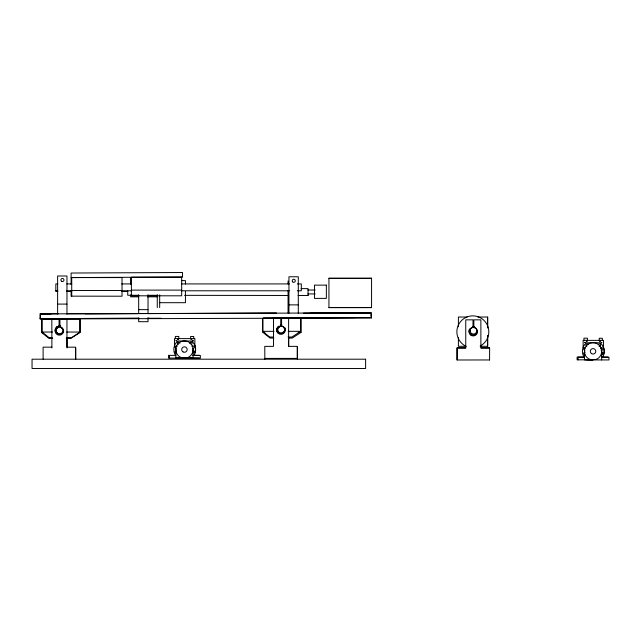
<?xml version="1.0" encoding="UTF-8"?>
<svg xmlns="http://www.w3.org/2000/svg" width="641" height="641" viewBox="0 0 641 641"><rect width="100%" height="100%" fill="white"/><g stroke="black" fill="none" stroke-linecap="round" stroke-linejoin="round"><path stroke-width="0.96" d="M174.528 345.563L174.552 338.608L194.88 338.608L194.832 345.563M583.126 347.326L583.15 340.379L603.477 340.379L603.477 347.326M470.117 329.746L470.117 331.493M476.752 331.493L476.752 329.746M193.83 355.515C196.827 350.98 195.914 344.281 191.499 341.004L177.845 341.004C173.887 344.065 172.701 349.906 174.905 354.369M602.428 357.277C605.425 352.75 604.511 346.044 600.096 342.775L586.443 342.775C581.972 346.188 581.026 353.295 584.568 357.71M598.349 344.489L598.542 344.233A1.242 1.242 0 0 1 600.305 344.233A1.242 1.242 0 0 1 600.305 345.988L600.048 346.188A1.242 1.242 0 0 1 599.103 346.308M52.073 337.735L49.173 337.735L42.05 332.038L42.05 319.106L80.173 319.106L80.173 332.038L71.383 337.735L66.56 337.735M273.547 337.038L269.685 337.038L262.562 331.333L262.562 318.401L300.685 318.401L300.685 331.333L291.895 337.038L288.033 337.038M301.054 319.434L301.054 332.367L292.264 338.063L288.402 338.063M40.175 313.898L371.235 312.856L371.419 317.952L40.191 318.986L40.175 313.898L51.184 313.866M40.191 318.986L40.399 313.802L58.411 313.753M310.46 313.129L371.235 312.856M584.929 352.238L584.6 352.278A1.242 1.242 0 0 0 584.929 354.721M184.287 358.047L183.614 358.047M71.103 277.569L182.525 277.048L182.525 272.513L71.103 273.034L71.103 284.484M85.221 313.77L138.28 313.617M147.286 313.593L276.423 313.225M40.191 318.601L139.257 318.289L69.196 318.521M147.262 318.265L149.265 318.257M263.347 317.896L354.409 317.615M148.199 318.289L161.203 318.257M273.218 317.936L370.234 317.664M175.826 358.079L199.407 358.023M592.885 359.809L577.124 359.841L577.124 357.101L584.424 357.101M66.416 313.737L276.487 313.201M303.497 313.129L370.522 312.96M328.937 278.37L371.564 278.37M181.467 280.63L185.433 280.63L185.433 284.067M57.834 283.923L55.839 283.923L55.831 291.439L57.826 291.439M66.808 283.923L71.8 283.923M121.694 283.923L131.669 283.923M181.563 283.923L289.331 283.923M297.32 283.923L301.31 283.923L301.31 290.79L297.32 290.79M307.864 290.02L315.212 290.02M131.389 290.109L181.683 290.109M71.728 290.509L122.022 290.509M55.839 290.79L57.834 290.79M66.808 290.79L71.8 290.79M121.694 290.79L131.669 290.79M181.563 290.79L289.331 290.79M66.808 291.439L71.792 291.439M121.686 291.439L127.671 291.439M307.864 293.923L315.212 293.923M138.504 296.815L130.62 296.815L130.62 294.916M147.382 296.815L157.245 296.815M159.681 302.696L185.433 302.696L185.433 291.367M57.618 304.09L66.968 304.09M288.947 304.884L298.297 304.884M328.937 307.488L371.564 307.488M138.68 309.643L148.031 309.643M467.185 317.023L458.403 317.023L458.403 326.774M477.914 317.023L487.673 317.023L487.673 327.751M264.845 359.2L264.773 346.364L273.491 346.364L273.491 318.257L280.734 318.257L280.734 325.067L281.583 325.067L281.583 318.257L288.618 318.257L288.618 346.364L297.304 346.364L297.304 358.407L264.773 358.407M51.897 347.951L51.825 319.05L59.068 319.05L59.068 325.86L59.917 325.86L59.917 319.05L66.952 319.05L66.952 347.158L75.63 347.158L75.63 359.2M262.562 331.333L274.011 331.333M288.178 331.333L300.685 331.333M42.05 332.038L52.554 332.038M66.712 332.038L80.173 332.038M262.93 319.434L262.93 332.367L264.837 332.367M298.169 332.367L301.054 332.367M41.721 319.651L41.721 332.591L43.628 332.591M273.915 338.063L270.053 338.063L262.93 332.367M52.706 338.288L48.844 338.288L41.721 332.591M66.223 338.288L71.055 338.288L79.845 332.591L79.845 319.651M466.191 346.292L458.403 346.292L458.403 337.511M480.798 346.292L487.673 346.292L487.673 335.555M51.825 347.158L43.107 347.158L43.107 359.2M465.823 347.919L457.113 347.919L457.113 359.962M480.958 347.919L489.636 347.919L489.564 359.994M489.564 347.951L480.878 347.951L480.878 319.843L473.851 319.843L473.851 326.654L472.994 326.654L472.994 319.843L465.751 319.843L465.751 347.951L457.041 347.951L457.041 359.994L489.636 359.962M175.858 355.394L168.527 355.338L168.527 358.079L200.353 358.191L200.353 355.451L193.053 355.451M193.021 355.282L199.407 355.282M602.532 357.045L608.005 357.045M584.456 357.157L578.07 357.157L578.07 359.897M601.651 357.213L608.95 357.213L608.95 359.954L584.456 359.897L584.456 350.891M177.966 358.007L191.459 358.007M586.571 359.769L592.348 359.769M301.102 288.626L308.073 288.634L308.073 295.517M138.696 295.277L127.735 295.269L127.735 290.91M147.662 295.293L157.63 295.309M184.528 295.341L288.146 295.477M298.113 295.493L308.073 295.509M472.97 326.654L474.076 326.726M280.71 325.067L281.808 325.139M59.044 325.86L60.142 325.932M601.683 352.133L602.003 352.181A1.242 1.242 0 0 1 602.885 353.055L602.885 353.704A1.242 1.242 0 0 1 601.683 354.617M584.929 350.242L584.6 350.194A1.242 1.242 0 0 1 583.727 348.672A1.242 1.242 0 0 1 585.249 347.799L585.545 347.919M590.121 359.361L592.332 359.841M192.637 352.766L192.757 352.814A1.242 1.242 0 0 0 194.279 351.933L194.279 351.292A1.242 1.242 0 0 0 193.406 350.411L193.085 350.371A1.242 1.242 0 0 0 192.757 350.411M588.246 344.489L588.045 344.233A1.242 1.242 0 0 0 586.291 344.233A1.242 1.242 0 0 0 586.291 345.988L586.547 346.188A1.242 1.242 0 0 0 586.844 346.308M276.88 331.333L276.784 331.213A4.223 4.223 0 0 1 279.7 326.934M56.039 332.591L56.64 333.376M370.827 314.619L371.419 317.952M602.893 353.135L602.893 353.616M602.34 340.379L602.34 338.264L599.215 338.264L599.215 340.379M601.651 351.044L601.651 359.954M587.396 340.379L587.396 338.192L583.943 338.192L583.943 340.379M487.617 317.183L487.617 327.855M487.617 335.62L487.617 346.452M298.297 313.225L298.297 276.776L288.947 276.776L288.947 313.225M297.376 347.158L297.376 359.2M288.69 337.462L288.69 346.188M288.057 281.006L288.057 283.923M288.057 290.549L288.057 313.12M194.295 351.372L194.295 351.853M193.742 338.608L193.742 336.501L190.617 336.501L190.617 338.608M193.053 349.281L193.053 358.191M178.799 338.608L178.799 336.429L175.346 336.429L175.346 338.608M175.858 349.129L175.858 358.135M169.472 355.394L169.472 358.135M159.681 294.9L159.681 307.56M157.269 294.9L157.269 307.552M157.197 295.1L157.197 296.342M148.031 294.9L148.031 313.353M148.031 317.984L148.031 321.694L138.68 321.694L138.68 317.984M138.68 294.772L138.68 313.353M130.612 278.178L130.612 284.147M75.71 347.951L75.71 359.072M71.728 296.206L71.728 277.577L122.022 277.577L122.022 296.206L71.111 296.158L71.111 290.461M67.025 338.256L67.025 347.951M66.968 314.002L66.968 275.983L57.618 275.983L57.618 314.002M192.749 348.432A1.242 1.242 0 0 0 193.069 348.472L193.39 348.432A1.242 1.242 0 0 0 194.271 347.55L194.271 346.909A1.242 1.242 0 0 0 192.749 346.028L192.444 346.156A1.242 1.242 0 0 0 191.996 346.613M176.003 348.432A1.242 1.242 0 0 1 175.129 346.909A1.242 1.242 0 0 1 176.652 346.028L176.948 346.156A1.242 1.242 0 0 1 177.204 346.356M191.146 344.546A1.242 1.242 0 0 0 191.451 344.425L191.707 344.225A1.242 1.242 0 0 0 191.707 342.47A1.242 1.242 0 0 0 189.944 342.47L189.752 342.727A1.242 1.242 0 0 0 189.584 343.344M176.003 352.919A1.242 1.242 0 0 1 176.003 350.515M194.487 344.586A10.945 10.945 0 0 1 195.08 352.943M178.246 344.546A1.242 1.242 0 0 1 177.95 344.425L177.693 344.225A1.242 1.242 0 0 1 177.693 342.47A1.242 1.242 0 0 1 179.448 342.47L179.648 342.727A1.242 1.242 0 0 1 179.817 343.344M601.042 350.074A1.242 1.242 0 0 0 601.667 350.242L601.987 350.194A1.242 1.242 0 0 0 602.869 349.321L602.869 348.672A1.242 1.242 0 0 0 601.346 347.799L601.042 347.919A1.242 1.242 0 0 0 600.593 348.375M603.093 346.348A10.945 10.945 0 0 1 603.678 354.705M476.68 332.591A3.437 3.437 0 0 1 475.422 333.849M477.457 330.604A4.223 4.223 0 0 1 472.409 335.011A4.223 4.223 0 0 1 469.46 328.993M465.606 346.076A15.977 15.977 0 0 1 460.406 321.798A15.977 15.977 0 0 1 485.237 321.758A15.977 15.977 0 0 1 480.109 346.06M472.93 326.814A4.888 4.888 0 0 1 474.196 326.91M281.752 333.264A4.415 4.415 0 0 0 283.731 332.126L284.428 331.213A4.415 4.415 0 0 0 284.868 327.863A4.415 4.415 0 0 1 285.389 330.035M280.606 333.416A4.415 4.415 0 0 1 277.481 332.126M280.606 324.586A4.415 4.415 0 0 1 281.752 324.739M276.712 331.181A4.415 4.415 0 0 1 277.152 327.831M277.857 326.91A4.415 4.415 0 0 1 278.771 326.213M55.495 329.113A4.415 4.415 0 0 1 57.554 326.429M57.89 333.528A4.415 4.415 0 0 1 56.977 332.831L56.272 331.918A4.415 4.415 0 0 1 56.977 326.59M58.956 325.444A4.415 4.415 0 0 1 60.094 325.291M283.843 327.759A4.223 4.223 0 0 1 285.053 329.586M277.537 332.415A4.223 4.223 0 0 1 276.912 329.242M285.197 329.017A4.223 4.223 0 0 1 280.694 333.496A4.223 4.223 0 0 1 276.84 328.448M63.603 330.604A4.223 4.223 0 0 1 63.523 331.701A4.223 4.223 0 0 1 56.52 334.105A4.223 4.223 0 0 1 57.962 326.934A4.223 4.223 0 0 1 63.451 331.766M55.599 329.851A4.223 4.223 0 0 1 58.035 327.727M61.264 327.944A4.223 4.223 0 0 1 63.523 332.559M63.523 329.811A4.223 4.223 0 0 1 59.028 334.29A4.223 4.223 0 0 1 55.174 329.242M175.914 347.999L176.275 352.47A8.67 8.67 0 0 0 182.885 358.079L187.356 357.71A8.67 8.67 0 0 0 192.965 351.1L193.077 348.84A8.67 8.67 0 0 0 175.914 347.999M584.512 349.762L584.88 354.233A8.67 8.67 0 0 0 591.483 359.841L595.954 359.473A8.67 8.67 0 0 0 601.562 352.862L601.675 350.603A8.67 8.67 0 0 0 584.512 349.762M176.035 340.611L176.74 340.796L176.035 340.611M177.709 339.393L178.414 339.586L177.709 339.393M191.09 339.41L191.795 339.602L191.09 339.41M192.645 340.716L193.35 340.908L192.645 340.716M584.632 342.374L585.337 342.558L584.632 342.374M586.307 341.156L587.012 341.349L586.307 341.156M599.688 341.172L600.361 341.453L599.728 341.084M601.242 342.478L601.947 342.671L601.282 342.39M181.683 277.176L131.389 277.176L131.389 295.805L181.683 295.805L181.683 277.176M371.564 278.21L328.937 278.21L328.937 307.648L371.564 307.648L371.564 278.21M326.365 285.133L314.459 285.133L314.459 298.385L326.365 298.385L326.365 285.109M365.618 359.2L32.05 359.2L32.05 368.487L365.618 368.487L365.618 359.2M183.014 351.885A2.74 2.74 0 0 0 187.172 349.617A2.74 2.74 0 0 0 183.126 347.15A2.74 2.74 0 0 0 183.014 351.885M591.611 353.648A2.74 2.74 0 0 0 595.769 351.38A2.74 2.74 0 0 0 591.723 348.912A2.74 2.74 0 0 0 591.611 353.648M471.712 333.608A3.437 3.437 0 0 0 476.872 330.636A3.437 3.437 0 0 0 471.712 327.655A3.437 3.437 0 0 0 471.712 333.608M470.454 334.898A4.223 4.223 0 0 0 477.385 332.559A4.223 4.223 0 0 0 471.888 327.727A4.223 4.223 0 0 0 470.454 334.898M292.681 281.864A1.53 1.53 0 0 0 295.245 281.175A1.53 1.53 0 0 0 293.37 279.3A1.53 1.53 0 0 0 292.681 281.864M61.672 281.311A1.53 1.53 0 0 0 63.972 279.989A1.53 1.53 0 0 0 61.672 278.659A1.53 1.53 0 0 0 61.672 281.311M279.5 332.607A3.437 3.437 0 0 0 284.66 329.626A3.437 3.437 0 0 0 279.5 326.654A3.437 3.437 0 0 0 279.5 332.607M278.186 333.312A4.223 4.223 0 0 0 285.117 330.972A4.223 4.223 0 0 0 279.628 326.141A4.223 4.223 0 0 0 278.186 333.312M57.834 333.4A3.437 3.437 0 0 0 62.994 330.427A3.437 3.437 0 0 0 57.834 327.447A3.437 3.437 0 0 0 57.834 333.4"/></g></svg>
